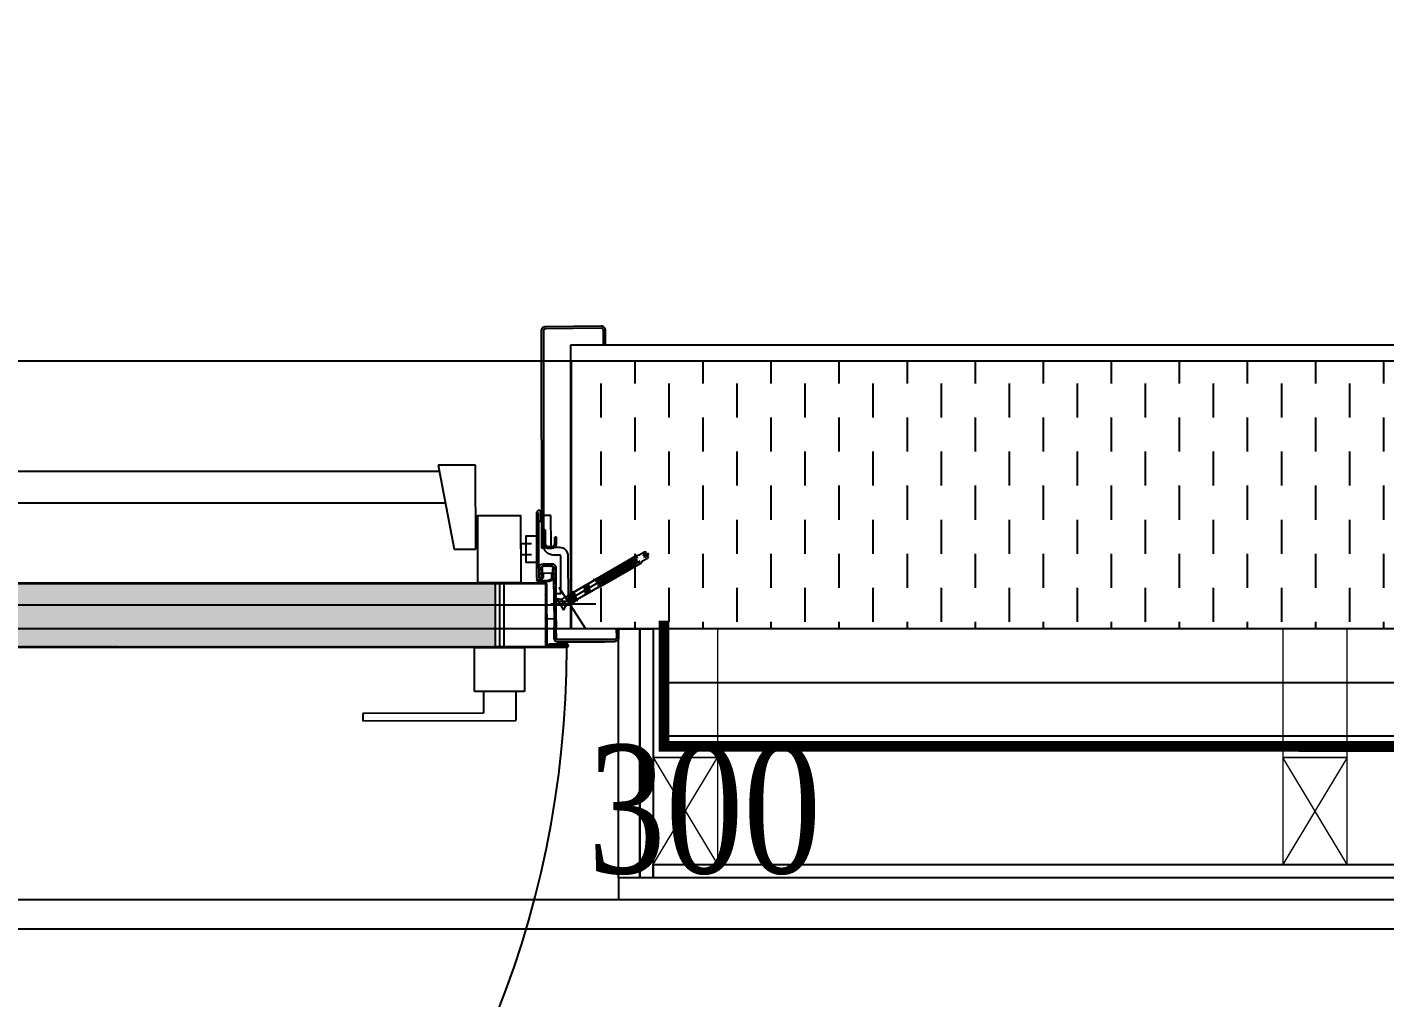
# Model space of a CAD drawing. Extents: x 820 to 5791, y 1495 to 5010.
# Drawn here: x 3861.8 to 3988.5, y 2872.1 to 2962.7 of the extents above; entities that cross this region are included whole.
import ezdxf

# ---------------------------------------------------------------- set-up
doc = ezdxf.new("R2010")
doc.units = 0
doc.header["$LTSCALE"] = 20
for name, pattern in [('( Hidden )', [0.375, 0.25, -0.125]), ('4118-HT-02-300$0$HIDDEN2', [4.7625, 3.175, -1.5875]), ('CACHE', [0.375, 0.25, -0.125]), ('HIDDEN', [0.375, 0.25, -0.125])]:
    doc.linetypes.add(name, pattern=pattern)
doc.layers.get('DEFPOINTS').update_dxf_attribs({"linetype": 'CONTINUOUS'})
for name, color, linetype in [('0_YKA_Hidden_Construction', 251, 'HIDDEN'), ('2_V_Wall', 43, 'CONTINUOUS'), ('2_V_Wall_Cementboard', 240, 'CONTINUOUS'), ('2_V_Wall_Decorative Brick', 80, 'CONTINUOUS'), ('2_V_Wall_Gasblock', 133, 'CONTINUOUS'), ('3_V_Insulation_Sound', 41, 'BATTING'), ('4_V0_Door', 21, 'CONTINUOUS'), ('6_YKA_Furniture_Stainless', 95, 'CONTINUOUS'), ('Kiriş', 7, 'CONTINUOUS')]:
    doc.layers.add(name, color=color, linetype=linetype)
for name, color, linetype, lineweight in [('3_V_Profile_Metal', 141, 'CONTINUOUS', 15), ('_00_TT_PLASTER INTERIOR', 60, 'CONTINUOUS', 0), ('ölç', 63, 'CONTINUOUS', 20)]:
    doc.layers.add(name, color=color, linetype=linetype, lineweight=lineweight)
doc.layers.add('_00_TT_AREA', color=140, linetype='CONTINUOUS', plot=False)
doc.layers.add('dış ölçü', color=7, linetype='CONTINUOUS', lineweight=20, true_color=0x0d6787)
doc.styles.add('TRS', font='times.ttf', dxfattribs={"width": 0.8})
doc.linetypes.add('BATTING', pattern='A,0.00254,-2.54,[134,ltypeshp.shx,S=2.54,R=0,X=-2.54,Y=0],-5.08,[134,ltypeshp.shx,S=2.54,R=180,X=2.54,Y=0],-2.54', length=10.16254)
doc.dimstyles.new('dış ölçü', dxfattribs={"dimtxt": 12, "dimasz": 5, "dimexe": 5, "dimexo": 35, "dimgap": 5, "dimtad": 1, "dimdec": 0, "dimdsep": 46, "dimtxsty": 'TRS', "dimblk": 'DOT', "dimcen": 0, "dimdle": 0.1, "dimclrd": 256, "dimclre": 256, "dimclrt": 73, "dimadec": 0, "dimazin": 0, "dimtfac": 0.3, "dimtdec": 0, "dimtix": 1, "dimtmove": 2, "dimatfit": 3, "dimldrblk": 'DOT', "dimfxl": 1, "dimfxlon": 1, "dimtolj": 1, "dimarcsym": 0})

# ---------------------------------------------------------------- blocks, each defined once
blk = doc.blocks.new('_Dot')
at = {"layer": 'ölç', "color": 0, "lineweight": -2}
blk.add_line((-0.5, 0), (-1, 0), dxfattribs=at)
at = {"layer": 'ölç', "color": 0, "const_width": 0.5}
blk.add_lwpolyline([(-0.25, 0, 1), (0.25, 0, 1)], format="xyb", close=True, dxfattribs=at)
blk = doc.blocks.new('*D183')
at = {"layer": 'DEFPOINTS', "color": 0, "transparency": 16777216}
for p in [(3775.18, 2906.55), (4074.85, 2906.55), (4074.85, 2878.54)]:
    blk.add_point(p, dxfattribs=at)
at = {"layer": 'dış ölçü', "lineweight": -2, "transparency": 16777216}
for p, q in [((3775.18, 2878.54), (3775.18, 2873.54)), ((3780.18, 2878.54), (4069.85, 2878.54)), ((4074.85, 2878.54), (4074.85, 2873.54))]:
    blk.add_line(p, q, dxfattribs=at)
at = {"layer": 'dış ölçü', "lineweight": -2, "transparency": 16777216, "xscale": 5, "yscale": 5, "zscale": 5, "rotation": 180}
blk.add_blockref('_Dot', (3775.18, 2878.54), dxfattribs=at)
at = {"layer": 'dış ölçü', "lineweight": -2, "transparency": 16777216, "xscale": 5, "yscale": 5, "zscale": 5}
blk.add_blockref('_Dot', (4074.85, 2878.54), dxfattribs=at)
at = {"layer": 'dış ölçü', "color": 73, "transparency": 16777216, "insert": (3925.01, 2889.65), "char_height": 12, "attachment_point": 5, "style": 'TRS'}
blk.add_mtext('\\A1;300', dxfattribs=at)
blk = doc.blocks.new('*D189')
at = {"layer": 'DEFPOINTS', "color": 0, "transparency": 16777216}
for p in [(4203.42, 2906.55), (3775.18, 2256.64), (5084.18, 2256.64)]:
    blk.add_point(p, dxfattribs=at)
at = {"layer": 'dış ölçü', "lineweight": -2, "transparency": 16777216}
for p, q in [((5083.18, 2906.55), (5089.18, 2906.55)), ((5084.18, 2901.55), (5084.18, 2261.64)), ((5083.18, 2256.64), (5089.18, 2256.64))]:
    blk.add_line(p, q, dxfattribs=at)
at = {"layer": 'dış ölçü', "lineweight": -2, "transparency": 16777216, "xscale": 5, "yscale": 5, "zscale": 5}
for p, rotation in [((5084.18, 2906.55), 90), ((5084.18, 2256.64), 270)]:
    blk.add_blockref('_Dot', p, dxfattribs=dict(at, rotation=rotation))
at = {"layer": 'dış ölçü', "color": 73, "transparency": 16777216, "insert": (5073.07, 2581.59), "char_height": 12, "attachment_point": 5, "rotation": 90, "style": 'TRS'}
blk.add_mtext('\\A1;650', dxfattribs=at)
blk = doc.blocks.new('*D192')
at = {"layer": 'DEFPOINTS', "color": 0, "transparency": 16777216}
for p in [(4074.85, 2906.55), (3775.18, 2339.11), (4074.85, 1729.28)]:
    blk.add_point(p, dxfattribs=at)
at = {"layer": 'dış ölçü', "lineweight": -2, "transparency": 16777216}
for p, q in [((3775.18, 1730.28), (3775.18, 1724.28)), ((3780.18, 1729.28), (4069.85, 1729.28)), ((4074.85, 1730.28), (4074.85, 1724.28))]:
    blk.add_line(p, q, dxfattribs=at)
at = {"layer": 'dış ölçü', "lineweight": -2, "transparency": 16777216, "xscale": 5, "yscale": 5, "zscale": 5, "rotation": 180}
blk.add_blockref('_Dot', (3775.18, 1729.28), dxfattribs=at)
at = {"layer": 'dış ölçü', "lineweight": -2, "transparency": 16777216, "xscale": 5, "yscale": 5, "zscale": 5}
blk.add_blockref('_Dot', (4074.85, 1729.28), dxfattribs=at)
at = {"layer": 'dış ölçü', "color": 73, "transparency": 16777216, "insert": (3925.01, 1740.38), "char_height": 12, "attachment_point": 5, "style": 'TRS'}
blk.add_mtext('\\A1;300', dxfattribs=at)
blk = doc.blocks.new('*D195')
at = {"layer": 'DEFPOINTS', "color": 0, "transparency": 16777216}
for p in [(4096.13, 3036.55), (5004.18, 3036.55), (3790.67, 2840.19)]:
    blk.add_point(p, dxfattribs=at)
at = {"layer": 'dış ölçü', "lineweight": -2, "transparency": 16777216}
for p, q in [((5003.18, 3036.55), (5009.18, 3036.55)), ((5004.18, 2845.19), (5004.18, 3031.55)), ((5003.18, 2840.19), (5009.18, 2840.19))]:
    blk.add_line(p, q, dxfattribs=at)
at = {"layer": 'dış ölçü', "lineweight": -2, "transparency": 16777216, "xscale": 5, "yscale": 5, "zscale": 5}
for p, rotation in [((5004.18, 3036.55), 90), ((5004.18, 2840.19), 270)]:
    blk.add_blockref('_Dot', p, dxfattribs=dict(at, rotation=rotation))
at = {"layer": 'dış ölçü', "color": 73, "transparency": 16777216, "insert": (4993.05, 2938.37), "char_height": 12, "attachment_point": 5, "rotation": 90, "style": 'TRS'}
blk.add_mtext('\\A1;196', dxfattribs=at)
blk = doc.blocks.new('JHGJHG')
at = {"layer": '4_V0_Door'}
h = blk.add_hatch(color=256, dxfattribs=at)
h.paths.add_polyline_path([(-1254.72, 2541.79), (-1254.87, 2541.75), (-1254.87, 2541.85), (-1254.72, 2541.89), (-1254.72, 2541.95, -0.414214), (-1254.62, 2542.05), (-1253.82, 2542.05, -0.414214), (-1253.72, 2541.95), (-1253.72, 2541.89), (-1253.57, 2541.86), (-1253.57, 2541.75), (-1253.72, 2541.79), (-1253.72, 2541.4), (-1253.57, 2541.37), (-1253.57, 2541.26), (-1253.72, 2541.3), (-1253.72, 2540.92), (-1253.57, 2540.89), (-1253.57, 2540.79), (-1253.72, 2540.82), (-1253.72, 2540.8, -0.214438), (-1255.22, 2540.72, -0.903143), (-1255.21, 2540.78, 0.3182), (-1254.72, 2541.02), (-1254.72, 2541.3), (-1254.87, 2541.26), (-1254.87, 2541.36), (-1254.72, 2541.4)])
h.paths.add_polyline_path([(-1253.87, 2541.38), (-1254.57, 2541.37, 0.414214), (-1254.62, 2541.32), (-1254.62, 2540.99, -0.110986), (-1254.77, 2540.8, 0.669875), (-1254.75, 2540.71, 0.138351), (-1253.82, 2540.86), (-1253.82, 2541.33, 0.414214)], flags=16)
h.paths.add_polyline_path([(-1253.82, 2541.53), (-1253.82, 2541.9, 0.414214), (-1253.87, 2541.95), (-1254.57, 2541.95, 0.414214), (-1254.62, 2541.9), (-1254.62, 2541.52, 0.414214), (-1254.57, 2541.47), (-1253.87, 2541.48, 0.414214)], flags=16)
h = blk.add_hatch(dxfattribs=at)
h.set_pattern_fill('HEX', color=256, scale=0.2, angle=360.1229)
h.set_pattern_definition([(0.1229154, (-744898.3381, 15165.0399), (-0.0023594876, 1.0998497322), [0.635, -1.27]), (120.1229154, (-744898.3381, 15165.0399), (-0.9513180646, -0.5519682423), [0.635, -1.27]), (60.1229154, (-744897.7031, 15165.0413), (-0.9536775522, 0.54788149), [0.635, -1.27])])
h.paths.add_polyline_path([(-1343.54, 2534.64), (-1259.11, 2534.7), (-1259.11, 2540.5), (-1343.56, 2540.44)])
at = {"layer": '0_YKA_Hidden_Construction', "linetype": '4118-HT-02-300$0$HIDDEN2'}
blk.add_arc((-1345.67, 2534.63), 93.26, 270.0129, 359.9199, dxfattribs=at)
at = {"layer": '4_V0_Door'}
for p, q in [((-1254.61, 2564), (-1254.6, 2544.94)), ((-1249.21, 2564.25), (-1254.41, 2564.2)), ((-1249.01, 2562.7), (-1249.01, 2564.05)), ((-1249.01, 2562.7), (-1248.81, 2562.7)), ((-1255.22, 2540.95), (-1255.23, 2547.05)), ((-1255.02, 2541.85), (-1255.03, 2547.05)), ((-1255.03, 2546.25), (-1254.83, 2546.25)), ((-1254.83, 2546.25), (-1254.83, 2547.05)), ((-1253.9, 2546.79), (-1254.6, 2546.78)), ((-1254.45, 2545.43), (-1254.6, 2545.43)), ((-1254.6, 2544.94), (-1254.59, 2543.74)), ((-1255.72, 2544.14), (-1256.72, 2544.14)), ((-1256.72, 2544.14), (-1256.72, 2543.14)), ((-1254.59, 2543.74), (-1254.79, 2543.74)), ((-1254.19, 2543.74), (-1253.79, 2543.74)), ((-1253.54, 2544.14), (-1253.55, 2544.74)), ((-1253.4, 2544.74), (-1253.55, 2544.74)), ((-1253.39, 2544.14), (-1253.4, 2544.74)), ((-1256.72, 2543.14), (-1255.72, 2543.14)), ((-1249.71, 2540.84), (-1245.93, 2543.03)), ((-1249.3, 2540.15), (-1245.53, 2542.34)), ((-1248.66, 2541.43), (-1246.57, 2542.65)), ((-1246.81, 2542.5), (-1246.43, 2541.85)), ((-1246.57, 2542.65), (-1246.25, 2542.39)), ((-1246.25, 2542.39), (-1246.19, 2542)), ((-1246.02, 2542.57), (-1245.98, 2542.63)), ((-1245.98, 2542.5), (-1245.92, 2542.58)), ((-1245.93, 2543.03), (-1245.67, 2543.1)), ((-1245.67, 2543.1), (-1245.24, 2543.35)), ((-1245.53, 2542.34), (-1245.35, 2542.54)), ((-1245.35, 2542.54), (-1244.91, 2542.79)), ((-1245.06, 2543.24), (-1245.31, 2543.1)), ((-1245.31, 2543.1), (-1245.26, 2543.02)), ((-1245.26, 2543.02), (-1244.97, 2543.19)), ((-1245.06, 2543.38), (-1245.24, 2543.35)), ((-1245.21, 2542.93), (-1244.92, 2543.1)), ((-1245.21, 2542.93), (-1245.17, 2542.85)), ((-1244.92, 2542.99), (-1245.17, 2542.85)), ((-1245.06, 2543.38), (-1245.01, 2543.29)), ((-1245.06, 2543.24), (-1245.01, 2543.29)), ((-1244.97, 2543.19), (-1244.77, 2543.24)), ((-1244.92, 2543.1), (-1244.97, 2543.19)), ((-1244.77, 2543.24), (-1244.92, 2543.1)), ((-1244.92, 2542.99), (-1244.85, 2543.02)), ((-1244.91, 2542.79), (-1244.8, 2542.92)), ((-1244.8, 2542.92), (-1244.85, 2543.02)), ((-1255.02, 2541.85), (-1255.02, 2540.95)), ((-1254.82, 2541.85), (-1254.82, 2540.95)), ((-1253.82, 2542.25), (-1254.62, 2542.25)), ((-1253.82, 2542.05), (-1254.62, 2542.05)), ((-1253.91, 2542.25), (-1254.53, 2542.25)), ((-1253.61, 2540.35), (-1253.62, 2541.79)), ((-1249.32, 2541.05), (-1249.19, 2541.13)), ((-1249.32, 2541.05), (-1249.19, 2541.13)), ((-1249.32, 2541.05), (-1249.19, 2541.13)), ((-1249.32, 2541.05), (-1249.18, 2541.13)), ((-1249.32, 2541.05), (-1249.19, 2541.13)), ((-1249.1, 2541.18), (-1248.96, 2541.25)), ((-1249.1, 2541.18), (-1248.96, 2541.25)), ((-1249.1, 2541.18), (-1248.96, 2541.25)), ((-1249.1, 2541.18), (-1248.96, 2541.25)), ((-1248.88, 2541.3), (-1248.74, 2541.38)), ((-1248.88, 2541.3), (-1248.74, 2541.38)), ((-1248.88, 2541.3), (-1248.74, 2541.38)), ((-1248.66, 2541.43), (-1248.52, 2541.51)), ((-1248.29, 2541.23), (-1248.24, 2541.29)), ((-1248.24, 2541.16), (-1248.18, 2541.24)), ((-1248.18, 2540.84), (-1246.19, 2542)), ((-1246.52, 2541.8), (-1248.18, 2540.84)), ((-1247.15, 2541.9), (-1247.11, 2541.96)), ((-1247.11, 2541.83), (-1247.05, 2541.91)), ((-1343.56, 2540.39), (-1254.41, 2540.44)), ((-1254.41, 2540.39), (-1343.56, 2540.34)), ((-1254.43, 2540.49), (-1343.54, 2540.44)), ((-1259.11, 2540.48), (-1259.1, 2534.44)), ((-1258.71, 2540.48), (-1258.7, 2534.44)), ((-1258.31, 2540.48), (-1258.3, 2534.44)), ((-1254.43, 2540.49), (-1254.41, 2540.49)), ((-1254.41, 2540.39), (-1254.4, 2534.79)), ((-1254.35, 2534.67), (-1254.36, 2540.39)), ((-1254.31, 2540.39), (-1254.3, 2534.67)), ((-1253.61, 2540.05), (-1253.6, 2535.93)), ((-1253.43, 2540.05), (-1253.61, 2540.05)), ((-1253.42, 2535.93), (-1253.43, 2540.05)), ((-1250.68, 2536.22), (-1253.15, 2540.06)), ((-1253, 2538.48), (-1249.65, 2540.42)), ((-1249.91, 2540.7), (-1251.82, 2539.59)), ((-1251.56, 2539.78), (-1251.54, 2539.76)), ((-1251.54, 2539.76), (-1251.4, 2539.84)), ((-1251.54, 2539.76), (-1251.53, 2539.74)), ((-1249.53, 2540.06), (-1251.45, 2538.95)), ((-1251.31, 2539.89), (-1251.18, 2539.97)), ((-1251.09, 2540.02), (-1250.96, 2540.1)), ((-1251.09, 2540.02), (-1250.96, 2540.1)), ((-1251.09, 2540.02), (-1250.96, 2540.1)), ((-1250.87, 2540.15), (-1250.74, 2540.23)), ((-1250.87, 2540.15), (-1250.74, 2540.23)), ((-1250.87, 2540.15), (-1250.74, 2540.23)), ((-1250.65, 2539.41), (-1250.81, 2540.18)), ((-1250.56, 2539.47), (-1250.71, 2540.23)), ((-1250.65, 2540.28), (-1250.51, 2540.35)), ((-1250.65, 2540.28), (-1250.51, 2540.35)), ((-1250.65, 2540.28), (-1250.51, 2540.35)), ((-1250.65, 2540.28), (-1250.51, 2540.35)), ((-1250.49, 2539.5), (-1250.65, 2540.27)), ((-1250.4, 2539.56), (-1250.55, 2540.33)), ((-1250.33, 2539.6), (-1250.48, 2540.36)), ((-1250.43, 2540.41), (-1250.29, 2540.48)), ((-1250.43, 2540.41), (-1250.29, 2540.48)), ((-1250.43, 2540.41), (-1250.29, 2540.48)), ((-1250.43, 2540.41), (-1250.29, 2540.48)), ((-1250.43, 2540.41), (-1250.29, 2540.48)), ((-1250.24, 2539.65), (-1250.39, 2540.42)), ((-1250.21, 2540.53), (-1250.07, 2540.61)), ((-1250.21, 2540.53), (-1250.07, 2540.61)), ((-1250.21, 2540.53), (-1250.07, 2540.61)), ((-1250.21, 2540.53), (-1250.07, 2540.61)), ((-1250.21, 2540.53), (-1250.07, 2540.61)), ((-1250.04, 2539.76), (-1250.18, 2539.68)), ((-1250.18, 2539.68), (-1250.04, 2539.76)), ((-1250.18, 2539.68), (-1250.04, 2539.76)), ((-1250.18, 2539.68), (-1250.04, 2539.76)), ((-1250.18, 2539.68), (-1250.04, 2539.76)), ((-1249.99, 2540.66), (-1249.85, 2540.74)), ((-1249.99, 2540.66), (-1249.85, 2540.74)), ((-1249.99, 2540.66), (-1249.85, 2540.74)), ((-1249.99, 2540.66), (-1249.85, 2540.74)), ((-1249.99, 2540.66), (-1249.85, 2540.74)), ((-1249.99, 2540.66), (-1249.85, 2540.74)), ((-1249.82, 2539.89), (-1249.96, 2539.81)), ((-1249.96, 2539.81), (-1249.82, 2539.89)), ((-1249.96, 2539.81), (-1249.82, 2539.89)), ((-1249.82, 2539.89), (-1249.96, 2539.81)), ((-1249.96, 2539.81), (-1249.88, 2539.86)), ((-1249.82, 2540.79), (-1249.95, 2540.78)), ((-1249.95, 2540.78), (-1249.91, 2540.7)), ((-1249.88, 2539.86), (-1249.82, 2539.89)), ((-1249.76, 2540.79), (-1249.63, 2540.87)), ((-1249.76, 2540.79), (-1249.63, 2540.87)), ((-1249.76, 2540.79), (-1249.63, 2540.87)), ((-1249.76, 2540.79), (-1249.63, 2540.87)), ((-1249.76, 2540.79), (-1249.63, 2540.87)), ((-1249.76, 2540.79), (-1249.63, 2540.87)), ((-1249.6, 2540.02), (-1249.73, 2539.94)), ((-1249.73, 2539.94), (-1249.6, 2540.02)), ((-1249.73, 2539.94), (-1249.6, 2540.02)), ((-1249.73, 2539.94), (-1249.6, 2540.02)), ((-1249.6, 2540.02), (-1249.73, 2539.94)), ((-1249.73, 2539.94), (-1249.6, 2540.02)), ((-1249.71, 2540.72), (-1249.66, 2540.63)), ((-1249.54, 2540.92), (-1249.41, 2541)), ((-1249.54, 2540.92), (-1249.41, 2541)), ((-1249.54, 2540.92), (-1249.41, 2541)), ((-1249.54, 2540.92), (-1249.41, 2541)), ((-1249.54, 2540.92), (-1249.41, 2541)), ((-1249.49, 2539.98), (-1249.53, 2540.06)), ((-1249.38, 2540.15), (-1249.51, 2540.07)), ((-1249.51, 2540.07), (-1249.38, 2540.15)), ((-1249.51, 2540.07), (-1249.38, 2540.15)), ((-1249.38, 2540.15), (-1249.51, 2540.07)), ((-1249.51, 2540.07), (-1249.39, 2540.14)), ((-1249.51, 2540.07), (-1249.43, 2540.11)), ((-1249.42, 2540.09), (-1249.49, 2539.98)), ((-1249.42, 2540.21), (-1249.47, 2540.3)), ((-1249.43, 2540.11), (-1249.38, 2540.15)), ((-1249.29, 2540.2), (-1249.16, 2540.27)), ((-1249.29, 2540.2), (-1249.16, 2540.27)), ((-1249.29, 2540.2), (-1249.16, 2540.27)), ((-1249.16, 2540.27), (-1249.29, 2540.2)), ((-1249.29, 2540.2), (-1249.16, 2540.27)), ((-1249.25, 2540.22), (-1249.29, 2540.2)), ((-1249.07, 2540.32), (-1248.93, 2540.4)), ((-1249.07, 2540.32), (-1248.93, 2540.4)), ((-1249.07, 2540.32), (-1248.93, 2540.4)), ((-1248.93, 2540.4), (-1249.07, 2540.32)), ((-1249.07, 2540.32), (-1248.95, 2540.39)), ((-1248.95, 2540.39), (-1248.93, 2540.4)), ((-1248.85, 2540.45), (-1248.71, 2540.53)), ((-1248.85, 2540.45), (-1248.71, 2540.53)), ((-1248.85, 2540.45), (-1248.71, 2540.53)), ((-1248.85, 2540.45), (-1248.71, 2540.53)), ((-1248.81, 2540.48), (-1248.85, 2540.45)), ((-1248.63, 2540.58), (-1248.49, 2540.66)), ((-1248.49, 2540.66), (-1248.63, 2540.58)), ((-1248.63, 2540.58), (-1248.49, 2540.66)), ((-1248.63, 2540.58), (-1248.49, 2540.66)), ((-1248.41, 2540.71), (-1248.27, 2540.79)), ((-1248.41, 2540.71), (-1248.27, 2540.79)), ((-1254.42, 2539.4), (-1254.41, 2539.42)), ((-1254.41, 2539.39), (-1254.42, 2539.4)), ((-1249.71, 2538.49), (-1253.91, 2538.49)), ((-1253.31, 2539.02), (-1252.92, 2538.96)), ((-1252.69, 2537.94), (-1253.31, 2539.02)), ((-1252.92, 2538.96), (-1252.24, 2539.35)), ((-1252.55, 2538.31), (-1252.92, 2538.96)), ((-1252.03, 2538.6), (-1252.55, 2538.31)), ((-1252.27, 2539.45), (-1252.29, 2539.33)), ((-1252.29, 2539.33), (-1252.03, 2538.6)), ((-1252.27, 2539.45), (-1251.97, 2538.53)), ((-1252.27, 2539.45), (-1252.2, 2539.38)), ((-1252.2, 2539.38), (-1252.06, 2539.46)), ((-1252.2, 2539.38), (-1251.95, 2538.65)), ((-1252.05, 2539.53), (-1252.06, 2539.46)), ((-1251.81, 2538.73), (-1252.06, 2539.46)), ((-1252.05, 2539.58), (-1252.05, 2539.53)), ((-1252.05, 2539.58), (-1251.98, 2539.51)), ((-1252.05, 2539.58), (-1252.02, 2539.47)), ((-1252.03, 2538.6), (-1251.97, 2538.53)), ((-1252.02, 2539.47), (-1252, 2539.4)), ((-1252.01, 2539.43), (-1251.75, 2538.66)), ((-1251.98, 2539.51), (-1251.84, 2539.58)), ((-1251.98, 2539.51), (-1251.87, 2539.21)), ((-1251.95, 2538.65), (-1251.97, 2538.53)), ((-1251.96, 2539.64), (-1251.47, 2538.8)), ((-1251.96, 2539.64), (-1251.82, 2539.59)), ((-1251.95, 2538.65), (-1251.81, 2538.73)), ((-1251.95, 2538.65), (-1251.95, 2538.64)), ((-1251.87, 2539.21), (-1251.73, 2538.78)), ((-1251.82, 2539.71), (-1251.84, 2539.58)), ((-1251.59, 2538.86), (-1251.84, 2539.58)), ((-1251.82, 2539.71), (-1251.52, 2538.79)), ((-1251.82, 2539.71), (-1251.76, 2539.63)), ((-1251.81, 2538.73), (-1251.75, 2538.66)), ((-1251.76, 2539.63), (-1251.62, 2539.71)), ((-1251.76, 2539.63), (-1251.51, 2538.91)), ((-1251.73, 2538.78), (-1251.75, 2538.66)), ((-1251.73, 2538.78), (-1251.65, 2538.83)), ((-1251.65, 2538.83), (-1251.59, 2538.86)), ((-1251.59, 2538.86), (-1251.52, 2538.79)), ((-1251.51, 2538.91), (-1251.52, 2538.79)), ((-1251.51, 2538.91), (-1251.37, 2538.99)), ((-1251.47, 2538.8), (-1251.45, 2538.95)), ((-1251.28, 2539.04), (-1251.16, 2539.11)), ((-1251.16, 2539.11), (-1251.15, 2539.12)), ((-1251.06, 2539.17), (-1250.93, 2539.25)), ((-1250.84, 2539.3), (-1250.71, 2539.37)), ((-1250.71, 2539.37), (-1250.84, 2539.3)), ((-1250.84, 2539.3), (-1250.71, 2539.37)), ((-1250.84, 2539.3), (-1250.72, 2539.37)), ((-1250.84, 2539.3), (-1250.84, 2539.28)), ((-1250.72, 2539.37), (-1250.71, 2539.37)), ((-1250.62, 2539.42), (-1250.48, 2539.5)), ((-1250.26, 2539.63), (-1250.4, 2539.55)), ((-1250.4, 2539.55), (-1250.26, 2539.63)), ((-1250.4, 2539.55), (-1250.26, 2539.63)), ((-1250.18, 2539.68), (-1250.18, 2539.66)), ((-1254.42, 2537.2), (-1254.41, 2537.22)), ((-1253.61, 2537.93), (-1253.61, 2536.37)), ((-1252.69, 2537.94), (-1252.55, 2538.31)), ((-1254.41, 2537.19), (-1254.42, 2537.2)), ((-1254.31, 2537.14), (-1253.61, 2537.15)), ((-1253.61, 2536.23), (-1253.6, 2535.29)), ((-1253.41, 2536.98), (-1253.41, 2536.37)), ((-1247.81, 2536.2), (-1247.61, 2536.2)), ((-1254.41, 2535), (-1254.4, 2535.02)), ((-1254.4, 2534.99), (-1254.41, 2535)), ((-1254.4, 2534.79), (-1254.4, 2534.69)), ((-1252.4, 2534.77), (-1254.1, 2534.77)), ((-1254.1, 2534.77), (-1254.1, 2534.67)), ((-1254.1, 2534.72), (-1252.4, 2534.72)), ((-1253.6, 2535.93), (-1253.42, 2535.93)), ((-1253.3, 2534.99), (-1248.9, 2535)), ((-1345.56, 2534.53), (-1252.38, 2534.59)), ((-1345.54, 2534.48), (-1252.4, 2534.54)), ((-1345.54, 2534.43), (-1252.4, 2534.49)), ((-1261.03, 2534.44), (-1256.38, 2534.45)), ((-1254.3, 2534.67), (-1252.38, 2534.67)), ((-1252.38, 2534.62), (-1254.3, 2534.62)), ((-1252.38, 2534.67), (-1252.38, 2534.59)), ((-1252.35, 2534.67), (-1252.35, 2534.59)), ((-1252.3, 2534.67), (-1252.3, 2534.59))]:
    blk.add_line(p, q, dxfattribs=at)
for points in [[(-1248.81, 2562.7), (-1248.81, 2564.05, 0.414214), (-1249.21, 2564.45), (-1254.41, 2564.4, 0.414214), (-1254.81, 2564), (-1254.79, 2543.74)], [(-1253.41, 2539.49), (-1252.98, 2539.49), (-1252.99, 2542.99, 0.414214), (-1253.09, 2543.09), (-1253.69, 2543.09, -0.414214), (-1254.59, 2543.98), (-1254.6, 2546.78)], [(-1253.87, 2543.89, -0.124941), (-1253.89, 2543.99), (-1253.9, 2546.79)], [(-1254.45, 2545.43), (-1254.44, 2544.14, 0.414214), (-1254.19, 2543.89), (-1253.79, 2543.89)], [(-1253.41, 2538.79), (-1252.28, 2538.79), (-1252.29, 2542.99, 0.414214), (-1253.09, 2543.79), (-1253.61, 2543.79)], [(-1247.61, 2536.2), (-1247.6, 2535.4, -0.414214), (-1248, 2535), (-1253.3, 2534.99, -0.414214), (-1253.6, 2535.29), (-1253.61, 2536.37)], [(-1247.81, 2536.2), (-1247.8, 2535.4, -0.414214), (-1248, 2535.2), (-1253.3, 2535.19, -0.414214), (-1253.4, 2535.29), (-1253.41, 2536.37)]]:
    blk.add_lwpolyline(points, format="xyb", dxfattribs=at)
for points in [[(-1252.03, 2561.2), (-1252.03, 2536.2)], [(-1255.22, 2544.89), (-1255.22, 2542.39), (-1256.22, 2542.39), (-1256.22, 2544.89), (-1255.22, 2544.89)], [(-1253.61, 2537.93), (-1253.62, 2541.87)], [(-1253.41, 2536.98), (-1253.42, 2541.85)]]:
    blk.add_lwpolyline(points, dxfattribs=at)
for points in [[(-1254.87, 2541.26), (-1254.72, 2541.3), (-1254.72, 2541.02, -0.3182), (-1255.21, 2540.78, 0.903143), (-1255.22, 2540.72, 0.214438), (-1253.72, 2540.8), (-1253.72, 2540.82), (-1253.57, 2540.79), (-1253.57, 2540.89), (-1253.72, 2540.92), (-1253.72, 2541.3), (-1253.57, 2541.26), (-1253.57, 2541.37), (-1253.72, 2541.4), (-1253.72, 2541.79), (-1253.57, 2541.75), (-1253.57, 2541.86), (-1253.72, 2541.89), (-1253.72, 2541.95, 0.414214), (-1253.82, 2542.05), (-1254.62, 2542.05, 0.414214), (-1254.72, 2541.95), (-1254.72, 2541.89), (-1254.87, 2541.85), (-1254.87, 2541.75), (-1254.72, 2541.79), (-1254.72, 2541.4), (-1254.87, 2541.36)], [(-1254.75, 2540.71, 0.138351), (-1253.82, 2540.86), (-1253.82, 2541.33, 0.414214), (-1253.87, 2541.38), (-1254.57, 2541.37, 0.414214), (-1254.62, 2541.32), (-1254.62, 2540.99, -0.110986), (-1254.77, 2540.8, 0.669875)]]:
    blk.add_lwpolyline(points, format="xyb", close=True, dxfattribs=at)
blk.add_circle((-1249.51, 2540.47), 0.0973, dxfattribs=at)
for centre, radius, start, end in [((-1254.41, 2564), 0.2, 90.1229, 180.1229), ((-1249.21, 2564.05), 0.2, 0.1229, 90.1229), ((-1255.03, 2547.05), 0.2, 0.1229, 180.1229), ((-1254.19, 2544.14), 0.4, 180.1229, 270.1229), ((-1253.79, 2544.14), 0.4, 270.1229, 0.1229), ((-1253.79, 2544.14), 0.25, 270.1229, 0.1229), ((-1247.15, 2542.55), 0.38, 270.2826, 329.5617), ((-1246.76, 2542.36), 0.0656, 63.8719, 177.7464), ((-1246.86, 2542.04), 0.464, 336.0217, 84.2241), ((-1246.71, 2542.27), 0.0656, 63.8719, 177.7464), ((-1246.73, 2542.8), 0.38, 270.2826, 329.5617), ((-1246.68, 2542.71), 0.38, 270.2826, 329.5617), ((-1246.51, 2542.33), 0.0656, 242.4994, 356.3739), ((-1246.12, 2542.14), 0.38, 90.6841, 149.9632), ((-1246.34, 2542.6), 0.0656, 63.8719, 177.7464), ((-1246.07, 2542.06), 0.38, 90.6841, 149.9632), ((-1246.29, 2542.51), 0.0656, 63.8719, 177.7464), ((-1246.31, 2543.04), 0.38, 270.2826, 329.5617), ((-1246.26, 2542.95), 0.38, 270.2826, 329.5617), ((-1246.16, 2542.29), 0.0656, 242.4994, 356.3739), ((-1246.09, 2542.58), 0.0656, 242.4994, 356.3739), ((-1245.76, 2542.1), 0.38, 90.6841, 149.9632), ((-1246.05, 2542.5), 0.0656, 242.4994, 356.3739), ((-1245.71, 2542.01), 0.38, 90.6841, 149.9632), ((-1245.92, 2542.85), 0.0656, 63.8719, 177.7464), ((-1245.94, 2542.62), 0.0394, 291.6352, 165.0321), ((-1245.87, 2542.76), 0.0656, 63.8719, 177.7464), ((-1245.9, 2542.84), 0.0635, 335.5473, 84.6985), ((-1245.74, 2542.53), 0.0656, 242.4994, 356.3739), ((-1245.69, 2542.44), 0.0656, 242.4994, 356.3739), ((-1245.68, 2542.47), 0.0614, 332.6814, 87.5644), ((-1254.62, 2541.85), 0.4, 90.1229, 180.1229), ((-1254.62, 2541.85), 0.2, 90.1229, 180.1229), ((-1253.82, 2541.85), 0.4, 0.1229, 90.1229), ((-1253.82, 2541.85), 0.2, 0.1229, 90.1229), ((-1249.25, 2541.34), 0.38, 270.2826, 329.5617), ((-1249.2, 2541.25), 0.38, 270.2826, 329.5617), ((-1248.86, 2541.14), 0.0656, 63.8719, 177.7464), ((-1248.81, 2541.05), 0.0656, 63.8719, 177.7464), ((-1248.83, 2541.58), 0.38, 270.2826, 329.5617), ((-1248.78, 2541.49), 0.38, 270.2826, 329.5617), ((-1248.38, 2540.8), 0.38, 90.6841, 149.9632), ((-1248.33, 2540.72), 0.38, 90.6841, 149.9632), ((-1248.28, 2540.63), 0.38, 90.6841, 149.9632), ((-1248.44, 2541.39), 0.0656, 63.8719, 177.7464), ((-1248.39, 2541.3), 0.0656, 63.8719, 177.7464), ((-1248.41, 2541.83), 0.38, 270.2826, 329.5617), ((-1248.35, 2541.24), 0.0656, 242.4994, 356.3739), ((-1248.36, 2541.74), 0.38, 270.2826, 329.5617), ((-1248.31, 2541.16), 0.0656, 242.4994, 356.3739), ((-1248.26, 2541.07), 0.0656, 242.4994, 356.3739), ((-1248.2, 2541.28), 0.0394, 291.6352, 165.0321), ((-1247.86, 2540.88), 0.38, 90.6841, 149.9632), ((-1247.81, 2540.79), 0.38, 90.6841, 149.9632), ((-1248.02, 2541.63), 0.0656, 63.8719, 177.7464), ((-1248, 2541.36), 0.0525, 87.052, 333.1938), ((-1247.97, 2541.54), 0.0656, 63.8719, 177.7464), ((-1247.67, 2541.22), 0.38, 90.6841, 149.9632), ((-1248, 2542.07), 0.38, 270.2826, 329.5617), ((-1247.62, 2541.15), 0.38, 90.6841, 149.9632), ((-1247.94, 2541.98), 0.38, 270.2826, 329.5617), ((-1247.84, 2541.32), 0.0656, 242.4994, 356.3739), ((-1247.78, 2541.23), 0.0656, 242.4994, 356.3739), ((-1247.45, 2541.12), 0.38, 90.6841, 149.9632), ((-1247.39, 2541.03), 0.38, 90.6841, 149.9632), ((-1247.6, 2541.87), 0.0656, 63.8719, 177.7464), ((-1247.64, 2541.66), 0.0656, 242.4994, 356.3739), ((-1247.6, 2541.59), 0.0656, 242.4994, 356.3739), ((-1247.55, 2541.78), 0.0656, 63.8719, 177.7464), ((-1247.25, 2541.47), 0.38, 90.6841, 149.9632), ((-1247.57, 2542.31), 0.38, 270.2826, 329.5617), ((-1247.2, 2541.39), 0.38, 90.6841, 149.9632), ((-1247.52, 2542.22), 0.38, 270.2826, 329.5617), ((-1247.42, 2541.56), 0.0656, 242.4994, 356.3739), ((-1247.37, 2541.47), 0.0656, 242.4994, 356.3739), ((-1247.03, 2541.36), 0.38, 90.6841, 149.9632), ((-1246.97, 2541.27), 0.38, 90.6841, 149.9632), ((-1247.18, 2542.12), 0.0656, 63.8719, 177.7464), ((-1247.22, 2541.91), 0.0656, 242.4994, 356.3739), ((-1247.18, 2541.83), 0.0656, 242.4994, 356.3739), ((-1247.13, 2542.03), 0.0656, 63.8719, 177.7464), ((-1247.07, 2541.95), 0.0394, 291.6352, 165.0321), ((-1247.1, 2542.46), 0.38, 270.2826, 329.5617), ((-1247, 2541.8), 0.0656, 242.4994, 356.3739), ((-1246.95, 2541.71), 0.0656, 242.4994, 356.3739), ((-1246.6, 2541.61), 0.38, 90.6841, 149.9632), ((-1246.87, 2542.03), 0.0525, 87.052, 333.1938), ((-1246.55, 2541.52), 0.38, 90.6841, 149.9632), ((-1246.54, 2541.89), 0.38, 90.6841, 149.9632), ((-1246.49, 2541.82), 0.38, 90.6841, 149.9632), ((-1246.58, 2542.05), 0.0656, 242.4994, 356.3739), ((-1246.53, 2541.96), 0.0656, 242.4994, 356.3739), ((-1246.18, 2541.85), 0.38, 90.6841, 149.9632), ((-1246.47, 2542.26), 0.0656, 242.4994, 356.3739), ((-1246.13, 2541.76), 0.38, 90.6841, 149.9632), ((-1246.11, 2542.2), 0.0656, 242.4994, 356.3739), ((-1255.02, 2540.95), 0.2, 180.1229, 270.1229), ((-1255.02, 2540.95), 0.2, 270.1229, 0.1229), ((-1254.41, 2540.39), 0.1, 0.1229, 90.1229), ((-1254.41, 2540.39), 0.05, 0.1229, 90.1229), ((-1249.78, 2540.85), 0.0745, 241.7279, 348.9113), ((-1249.67, 2541.09), 0.38, 264.2406, 329.5617), ((-1249.62, 2541), 0.38, 264.2406, 329.5617), ((-1249.12, 2540.15), 0.38, 90.6841, 156.0052), ((-1249.36, 2540.55), 0.0921, 46.1107, 150.3655), ((-1249.07, 2540.06), 0.38, 90.6841, 156.0052), ((-1249.34, 2540.09), 0.0745, 57.9587, 178.518), ((-1249.39, 2540.59), 0.0921, 269.8803, 14.1351), ((-1249.28, 2540.9), 0.0656, 63.8719, 177.7464), ((-1249.23, 2540.81), 0.0656, 63.8719, 177.7464), ((-1249.13, 2540.69), 0.0525, 87.052, 333.1938), ((-1248.8, 2540.55), 0.38, 90.6841, 149.9632), ((-1249.1, 2540.58), 0.0656, 242.4994, 356.3739), ((-1248.75, 2540.48), 0.38, 90.6841, 149.9632), ((-1249.05, 2540.5), 0.0656, 242.4994, 356.3739), ((-1248.7, 2540.39), 0.38, 90.6841, 149.9632), ((-1248.65, 2540.3), 0.38, 90.6841, 149.9632), ((-1248.77, 2540.99), 0.0656, 242.4994, 356.3739), ((-1248.73, 2540.92), 0.0656, 242.4994, 356.3739), ((-1248.68, 2540.83), 0.0656, 242.4994, 356.3739), ((-1248.62, 2540.74), 0.0656, 242.4994, 356.3739), ((-1248.23, 2540.54), 0.38, 90.6841, 149.9632), ((-1248.2, 2540.98), 0.0656, 242.4994, 356.3739), ((-1254.3, 2534.69), 0.1, 180.1229, 270.1229), ((-1253.3, 2535.29), 0.3, 180.1229, 270.1229), ((-1252.4, 2534.67), 0.1, 0.1229, 90.1229), ((-1252.4, 2534.67), 0.05, 0.1229, 90.1229), ((-1254.3, 2534.67), 0.05, 180.1229, 270.1229), ((-1252.4, 2534.59), 0.1, 270.1229, 0.1229), ((-1252.4, 2534.59), 0.05, 270.1229, 0.1229)]:
    blk.add_arc(centre, radius, start, end, dxfattribs=at)
at = {"layer": '6_YKA_Furniture_Stainless'}
for p, q in [((-1260.94, 2551.48), (-1264.44, 2551.47)), ((-1264.44, 2551.47), (-1262.92, 2543.62)), ((-1260.92, 2543.63), (-1260.94, 2551.48)), ((-1332.21, 2550.91), (-1264.33, 2550.92)), ((-1263.75, 2547.92), (-1332.78, 2547.91)), ((-1261.02, 2530.34), (-1261.03, 2534.44)), ((-1256.38, 2534.45), (-1256.37, 2530.35)), ((-1256.37, 2530.35), (-1261.02, 2530.34)), ((-1260.19, 2530.34), (-1260.19, 2528.34)), ((-1257.19, 2530.34), (-1257.19, 2527.64)), ((-1260.19, 2528.34), (-1271.46, 2528.31)), ((-1271.46, 2528.31), (-1271.46, 2527.61)), ((-1271.46, 2527.61), (-1257.19, 2527.64))]:
    blk.add_line(p, q, dxfattribs=at)
for points in [[(-1256.71, 2540.49), (-1260.71, 2540.48), (-1260.73, 2546.78), (-1256.73, 2546.79), (-1256.71, 2540.49)], [(-1262.92, 2543.62), (-1260.92, 2543.63)]]:
    blk.add_lwpolyline(points, dxfattribs=at)

msp = doc.modelspace()

# ---------------------------------------------------------------- hatches: boundary and pattern name
at = {"layer": '2_V_Wall_Gasblock'}
h = msp.add_hatch(dxfattribs=at)
h.set_pattern_fill('DASH', color=256, angle=-270, style=0)
h.set_pattern_definition([(90, (8671.5096, 3434.26), (-3.175, 3.175), [3.175, -3.175])])
h.paths.add_polyline_path([(3912.55, 2906.55), (3912.55, 2931.55), (4035.05, 2931.55), (4035.05, 2906.55)])

# ---------------------------------------------------------------- linework, layer by layer
at = {"layer": '2_V_Wall'}
msp.add_lwpolyline([(3912.55, 2906.55), (3912.55, 2931.55), (4035.05, 2931.55), (4035.05, 2906.55)], close=True, dxfattribs=at)
at = {"layer": '2_V_Wall_Cementboard'}
for points in [[(3920.23, 2883.3), (3918.98, 2883.3), (3918.98, 2906.55), (3920.23, 2906.55)], [(3920.23, 2883.3), (3920.23, 2884.55), (4097.04, 2884.55), (4097.04, 2883.3)]]:
    msp.add_lwpolyline(points, close=True, dxfattribs=at)
at = {"layer": '2_V_Wall_Decorative Brick'}
for points in [[(3916.98, 2906.55), (3918.98, 2906.55), (3918.98, 2883.3), (3916.98, 2883.3)], [(3916.98, 2883.3), (3916.98, 2881.3), (4100.29, 2881.3), (4100.29, 2883.3)]]:
    msp.add_lwpolyline(points, close=True, dxfattribs=at)
at = {"layer": '2_V_Wall_Decorative Brick', "linetype": '( Hidden )', "ltscale": 50}
msp.add_lwpolyline([(3813.38, 2881.3), (3916.98, 2881.3)], dxfattribs=at)
at = {"layer": '3_V_Insulation_Sound', "ltscale": 0.5}
msp.add_line((3921.23, 2901.55), (4075.04, 2901.55), dxfattribs=at)
at = {"layer": '3_V_Insulation_Sound', "linetype": 'Continuous'}
msp.add_lwpolyline([(3921.23, 2906.55), (3921.23, 2896.55), (4075.04, 2896.55), (4075.04, 2906.55)], close=True, dxfattribs=at)
at = {"layer": '3_V_Profile_Metal', "const_width": 1}
msp.add_lwpolyline([(3921.23, 2907.3), (3921.23, 2895.58), (4086.04, 2895.55), (4086.04, 3021.8), (4074.85, 3021.8)], dxfattribs=at)
at = {"layer": '3_V_Profile_Metal'}
for points in [[(3920.23, 2894.55), (3920.23, 2906.55), (3926.23, 2906.55), (3926.23, 2894.55)], [(3984.98, 2894.55), (3984.98, 2906.55), (3978.98, 2906.55), (3978.98, 2894.55)]]:
    msp.add_lwpolyline(points, close=True, dxfattribs=at)
for points in [[(3920.23, 2884.55), (3920.23, 2894.55), (3926.23, 2894.55), (3926.23, 2884.55), (3920.23, 2884.55), (3926.23, 2894.55), (3920.23, 2894.55), (3926.23, 2884.55)], [(3984.98, 2884.55), (3984.98, 2894.55), (3978.98, 2894.55), (3978.98, 2884.55), (3984.98, 2884.55), (3978.98, 2894.55), (3984.98, 2894.55), (3978.98, 2884.55)]]:
    msp.add_lwpolyline(points, dxfattribs=at)
at = {"layer": '_00_TT_AREA'}
for p, q in [((3912.55, 2908.78), (3912.55, 2933.05)), ((3912.55, 2933.05), (4033.55, 2933.05)), ((3818.62, 2908.78), (3912.55, 2908.78))]:
    msp.add_line(p, q, dxfattribs=at)
at = {"layer": '_00_TT_PLASTER INTERIOR'}
msp.add_lwpolyline([(4048.35, 3024.05), (4048.35, 3008.05), (4033.55, 3008.05), (4033.55, 2933.05), (3912.55, 2933.05)], dxfattribs=at)
at = {"layer": 'Kiriş', "color": 4, "linetype": 'CACHE', "lineweight": -3, "ltscale": 50}
msp.add_lwpolyline([(3805.38, 2931.55), (4035.05, 2931.55), (4035.05, 2906.55), (3805.38, 2906.55)], close=True, dxfattribs=at)

# ---------------------------------------------------------------- block references
at = {"layer": '_00_TT_PLASTER INTERIOR'}
msp.add_blockref('JHGJHG', (5164.59, 370.35), dxfattribs=at)

# ---------------------------------------------------------------- dimensions: what is measured, and where the dimension line sits
at = {"layer": 'dış ölçü'}
for base, p1, p2, picture, middle in [((5004.18, 3036.55), (3790.67, 2840.19), (4096.13, 3036.55), '*D195', (4993.05, 2938.37)), ((5084.18, 2256.64), (4203.42, 2906.55), (3775.18, 2256.64), '*D189', (5073.07, 2581.59))]:
    dim = msp.add_linear_dim(base=base, p1=p1, p2=p2, angle=90, dimstyle='dış ölçü', dxfattribs=at)
    dim.commit()
    dim.dimension.update_dxf_attribs({"geometry": picture, "text_midpoint": middle})
for base, p1, picture, middle in [((4074.85, 2878.54), (3775.18, 2906.55), '*D183', (3925.01, 2889.65)), ((4074.85, 1729.28), (3775.18, 2339.11), '*D192', (3925.01, 1740.38))]:
    dim = msp.add_linear_dim(base=base, p1=p1, p2=(4074.85, 2906.55), dimstyle='dış ölçü', dxfattribs=at)
    dim.commit()
    dim.dimension.update_dxf_attribs({"geometry": picture, "text_midpoint": middle})

doc.saveas('drawing.dxf')
